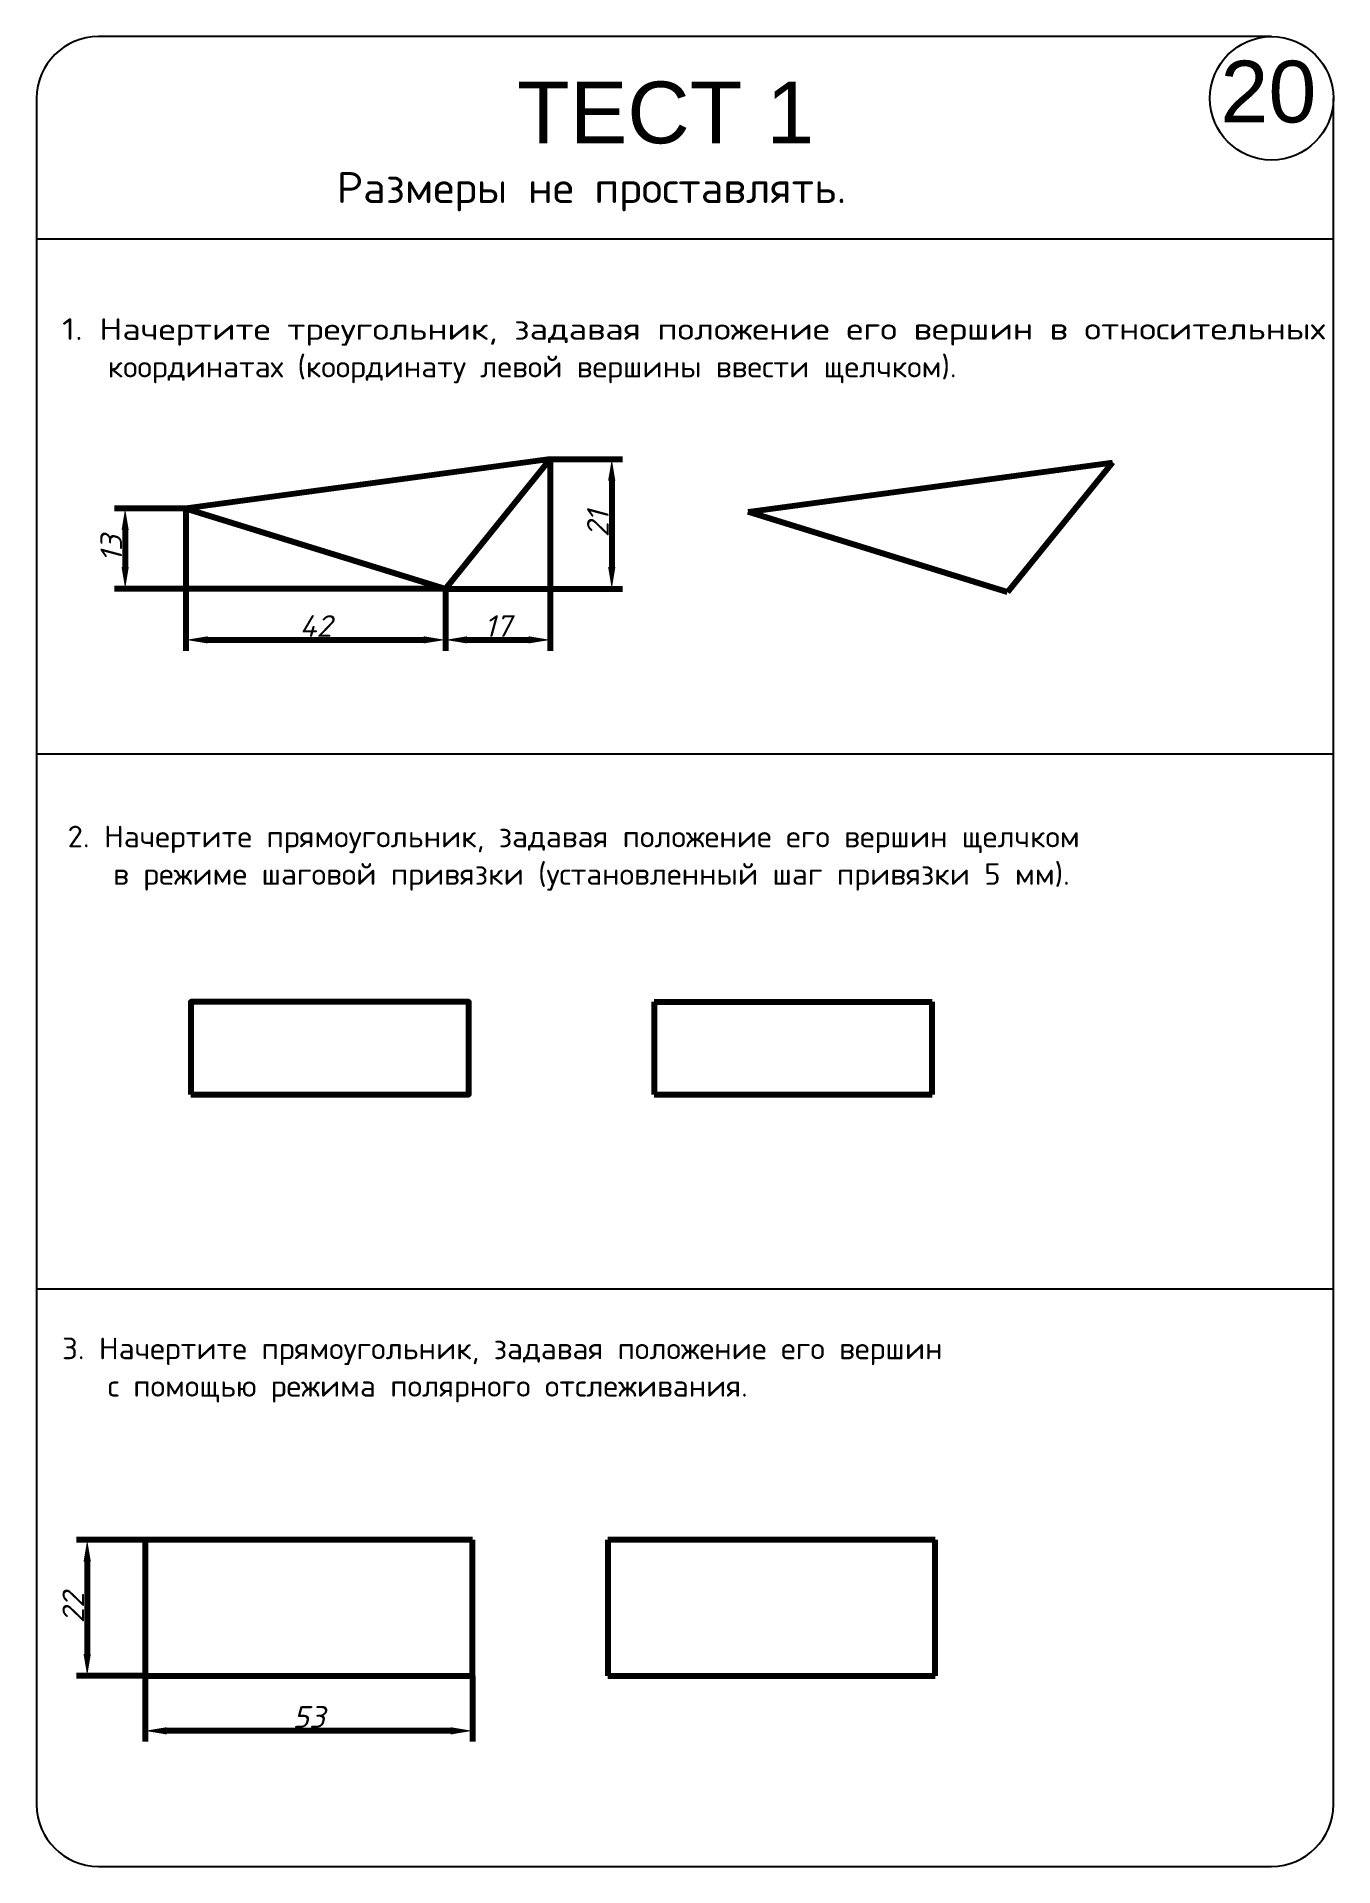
# Model space of a CAD drawing. Extents: x 0 to 210, y 0 to 296.
import ezdxf
from ezdxf.enums import TextEntityAlignment as Align

# ---------------------------------------------------------------- set-up
doc = ezdxf.new("R2010")
doc.units = 0
doc.layers.get('DEFPOINTS').update_dxf_attribs({"linetype": 'CONTINUOUS'})
doc.layers.add('OSN', color=1, linetype='CONTINUOUS', lineweight=80)
doc.layers.add('ГРАФИКА', color=1, linetype='CONTINUOUS', lineweight=80)
doc.layers.add('ЗАДАЧА', color=4, linetype='CONTINUOUS')
doc.layers.add('Комментарии', color=3, linetype='CONTINUOUS')
doc.styles.add('111', font='simplex.shx', dxfattribs={"oblique": 15})
doc.styles.add('2000', font='simplex.shx')
doc.styles.add('Задание', font='arial.ttf')
doc.dimstyles.new('razm', dxfattribs={"dimtxt": 3.5, "dimasz": 3.5, "dimexe": 1.75, "dimexo": 0, "dimgap": 0.5, "dimtad": 1, "dimtoh": 1, "dimdec": 4, "dimdsep": 46, "dimtxsty": '111', "dimcen": -3.5, "dimaunit": 1, "dimadec": 0, "dimazin": 2, "dimtfac": 1, "dimtdec": 4, "dimtmove": 1, "dimatfit": 3, "dimfxl": 1, "dimtolj": 1, "dimtzin": 0, "dimarcsym": 0})

# ---------------------------------------------------------------- blocks, each defined once
blk = doc.blocks.new('*D4')
at = {"layer": 'DEFPOINTS', "color": 0, "transparency": 16777216}
for p in [(24.19, 219.93), (66.19, 206.93), (66.19, 198.65)]:
    blk.add_point(p, dxfattribs=at)
at = {"layer": 'Комментарии', "color": 0, "lineweight": -2, "transparency": 16777216}
for p, q in [((24.19, 219.93), (24.19, 196.9)), ((66.19, 206.93), (66.19, 196.9)), ((27.69, 198.65), (62.69, 198.65))]:
    blk.add_line(p, q, dxfattribs=at)
at = {"layer": 'Комментарии', "color": 0, "transparency": 16777216}
for points in [[(27.69, 199.23), (27.69, 198.07), (24.19, 198.65)], [(62.69, 199.23), (62.69, 198.07), (66.19, 198.65)]]:
    blk.add_solid(points, dxfattribs=at)
at = {"layer": 'Комментарии', "color": 0, "transparency": 16777216, "insert": (45.19, 200.9), "char_height": 3.5, "attachment_point": 5, "style": '111'}
blk.add_mtext('\\A1;42', dxfattribs=at)
blk = doc.blocks.new('*D5')
at = {"layer": 'DEFPOINTS', "color": 0, "transparency": 16777216}
for p in [(83.19, 227.93), (66.19, 206.93), (83.19, 198.65)]:
    blk.add_point(p, dxfattribs=at)
at = {"layer": 'Комментарии', "color": 0, "lineweight": -2, "transparency": 16777216}
for p, q in [((83.19, 227.93), (83.19, 196.9)), ((66.19, 206.93), (66.19, 196.9)), ((69.69, 198.65), (79.69, 198.65))]:
    blk.add_line(p, q, dxfattribs=at)
at = {"layer": 'Комментарии', "color": 0, "transparency": 16777216}
for points in [[(69.69, 199.23), (69.69, 198.07), (66.19, 198.65)], [(79.69, 199.23), (79.69, 198.07), (83.19, 198.65)]]:
    blk.add_solid(points, dxfattribs=at)
at = {"layer": 'Комментарии', "color": 0, "transparency": 16777216, "insert": (74.69, 200.9), "char_height": 3.5, "attachment_point": 5, "style": '111'}
blk.add_mtext('\\A1;17', dxfattribs=at)
blk = doc.blocks.new('*D6')
at = {"layer": 'DEFPOINTS', "color": 0, "transparency": 16777216}
for p in [(83.19, 227.93), (66.19, 206.93), (93.14, 206.93)]:
    blk.add_point(p, dxfattribs=at)
at = {"layer": 'Комментарии', "color": 0, "lineweight": -2, "transparency": 16777216}
for p, q in [((83.19, 227.93), (94.89, 227.93)), ((93.14, 224.43), (93.14, 210.43)), ((66.19, 206.93), (94.89, 206.93))]:
    blk.add_line(p, q, dxfattribs=at)
at = {"layer": 'Комментарии', "color": 0, "transparency": 16777216}
for points in [[(92.55, 224.43), (93.72, 224.43), (93.14, 227.93)], [(92.55, 210.43), (93.72, 210.43), (93.14, 206.93)]]:
    blk.add_solid(points, dxfattribs=at)
at = {"layer": 'Комментарии', "color": 0, "transparency": 16777216, "insert": (90.89, 217.43), "char_height": 3.5, "attachment_point": 5, "rotation": 90, "style": '111'}
blk.add_mtext('\\A1;21', dxfattribs=at)
blk = doc.blocks.new('*D7')
at = {"layer": 'DEFPOINTS', "color": 0, "transparency": 16777216}
for p in [(24.19, 219.93), (14.34, 206.93), (66.19, 206.93)]:
    blk.add_point(p, dxfattribs=at)
at = {"layer": 'Комментарии', "color": 0, "lineweight": -2, "transparency": 16777216}
for p, q in [((24.19, 219.93), (12.59, 219.93)), ((14.34, 216.43), (14.34, 210.43)), ((66.19, 206.93), (12.59, 206.93))]:
    blk.add_line(p, q, dxfattribs=at)
at = {"layer": 'Комментарии', "color": 0, "transparency": 16777216}
for points in [[(13.76, 216.43), (14.92, 216.43), (14.34, 219.93)], [(13.76, 210.43), (14.92, 210.43), (14.34, 206.93)]]:
    blk.add_solid(points, dxfattribs=at)
at = {"layer": 'Комментарии', "color": 0, "transparency": 16777216, "insert": (12.09, 213.43), "char_height": 3.5, "attachment_point": 5, "rotation": 90, "style": '111'}
blk.add_mtext('\\A1;13', dxfattribs=at)
blk = doc.blocks.new('*D2')
at = {"layer": 'DEFPOINTS', "color": 0, "transparency": 16777216}
for p in [(17.57, 30.88), (70.57, 30.88), (17.57, 21.96)]:
    blk.add_point(p, dxfattribs=at)
at = {"layer": 'Комментарии', "color": 0, "lineweight": -2, "transparency": 16777216}
for p, q in [((17.57, 30.88), (17.57, 20.21)), ((70.57, 30.88), (70.57, 20.21)), ((67.07, 21.96), (21.07, 21.96))]:
    blk.add_line(p, q, dxfattribs=at)
at = {"layer": 'Комментарии', "color": 0, "transparency": 16777216}
for points in [[(21.07, 22.54), (21.07, 21.37), (17.57, 21.96)], [(67.07, 22.54), (67.07, 21.37), (70.57, 21.96)]]:
    blk.add_solid(points, dxfattribs=at)
at = {"layer": 'Комментарии', "color": 0, "transparency": 16777216, "insert": (44.07, 24.21), "char_height": 3.5, "attachment_point": 5, "style": '111'}
blk.add_mtext('\\A1;53', dxfattribs=at)
blk = doc.blocks.new('*D3')
at = {"layer": 'DEFPOINTS', "color": 0, "transparency": 16777216}
for p in [(17.57, 52.88), (8.19, 30.88), (17.57, 30.88)]:
    blk.add_point(p, dxfattribs=at)
at = {"layer": 'Комментарии', "color": 0, "lineweight": -2, "transparency": 16777216}
for p, q in [((17.57, 52.88), (6.44, 52.88)), ((8.19, 49.38), (8.19, 34.38)), ((17.57, 30.88), (6.44, 30.88))]:
    blk.add_line(p, q, dxfattribs=at)
at = {"layer": 'Комментарии', "color": 0, "transparency": 16777216}
for points in [[(7.61, 49.38), (8.78, 49.38), (8.19, 52.88)], [(7.61, 34.38), (8.78, 34.38), (8.19, 30.88)]]:
    blk.add_solid(points, dxfattribs=at)
at = {"layer": 'Комментарии', "color": 0, "transparency": 16777216, "insert": (5.94, 41.88), "char_height": 3.5, "attachment_point": 5, "rotation": 90, "style": '111'}
blk.add_mtext('\\A1;22', dxfattribs=at)
blk = doc.blocks.new('11')
at = {"layer": 'ГРАФИКА'}
for p, q in [((83.19009, 227.92508), (24.19009, 219.92508)), ((66.19009, 206.92508), (83.19009, 227.92508)), ((24.19009, 219.92508), (66.19009, 206.92508))]:
    blk.add_line(p, q, dxfattribs=at)
at = {"layer": 'Комментарии'}
for base, p1, p2, picture, middle in [((83.19009, 198.65057), (66.19009, 206.92508), (83.19009, 227.92508), '*D5', (74.69009, 200.90057)), ((66.19009, 198.65057), (24.19009, 219.92508), (66.19009, 206.92508), '*D4', (45.19009, 200.90057))]:
    dim = blk.add_linear_dim(base=base, p1=p1, p2=p2, dimstyle='razm', dxfattribs=at)
    dim.commit()
    dim.dimension.update_dxf_attribs({"geometry": picture, "text_midpoint": middle})
for base, p1, picture, middle in [((93.138, 206.92508), (83.19009, 227.92508), '*D6', (90.888, 217.42508)), ((14.34039, 206.92508), (24.19009, 219.92508), '*D7', (12.09039, 213.42508))]:
    dim = blk.add_linear_dim(base=base, p1=p1, p2=(66.19009, 206.92508), angle=90, dimstyle='razm', dxfattribs=at)
    dim.commit()
    dim.dimension.update_dxf_attribs({"geometry": picture, "text_midpoint": middle})
blk = doc.blocks.new('13')
at = {"layer": 'ГРАФИКА'}
for p, q in [((70.56796, 52.87828), (17.56796, 52.87828)), ((17.56796, 52.87828), (17.56796, 30.87828)), ((70.56796, 30.87828), (70.56796, 52.87828)), ((17.56796, 30.87828), (70.56796, 30.87828))]:
    blk.add_line(p, q, dxfattribs=at)
at = {"layer": 'Комментарии'}
dim = blk.add_linear_dim(base=(8.19221, 30.87828), p1=(17.56796, 52.87828), p2=(17.56796, 30.87828), angle=90, dimstyle='razm', dxfattribs=at)
dim.commit()
dim.dimension.update_dxf_attribs({"geometry": '*D3', "text_midpoint": (5.94221, 41.87828)})
dim = blk.add_linear_dim(base=(17.56796, 21.95706), p1=(70.56796, 30.87828), p2=(17.56796, 30.87828), dimstyle='razm', dxfattribs=at)
dim.commit()
dim.dimension.update_dxf_attribs({"geometry": '*D2', "text_midpoint": (44.06796, 24.20706)})

msp = doc.modelspace()

# ---------------------------------------------------------------- linework, layer by layer
at = {"layer": 'OSN'}
for p, q in [((115.23, 219.36), (174.23, 227.36)), ((174.23, 227.36), (157.23, 206.36)), ((157.23, 206.36), (115.23, 219.36)), ((100, 140), (145, 140)), ((100, 140), (100, 125)), ((145, 125), (145, 140)), ((100, 125), (145, 125)), ((145.5, 52.88), (92.5, 52.88)), ((92.5, 52.88), (92.5, 30.88)), ((145.5, 30.88), (145.5, 52.88)), ((92.5, 30.88), (145.5, 30.88))]:
    msp.add_line(p, q, dxfattribs=at)
at = {"layer": 'ГРАФИКА'}
msp.add_lwpolyline([(25, 125), (70, 125), (70, 140), (25, 140)], close=True, dxfattribs=at)
at = {"layer": 'ЗАДАЧА'}
for p, q in [((200, 296.36), (10, 296.36)), ((0, 286.36), (0, 10)), ((210, 10), (210, 286.36)), ((0, 263.61), (210, 263.61)), ((0, 180.18), (210, 180.18)), ((0, 93.54), (210, 93.54)), ((10, 0), (200, 0))]:
    msp.add_line(p, q, dxfattribs=at)
msp.add_circle((200, 286.36), 10, dxfattribs=at)
for centre, start, end in [((10, 286.36), 90, 180), ((10, 10), 180, 270), ((200, 10), 270, 0)]:
    msp.add_arc(centre, 10, start, end, dxfattribs=at)

# ---------------------------------------------------------------- block references
at = {"layer": 'OSN'}
for name in ['11', '13']:
    msp.add_blockref(name, (0, 0), dxfattribs=at)

# ---------------------------------------------------------------- texts
at = {"layer": 'ЗАДАЧА'}
for s, height, style, p in [('20', 10, 'Задание', (191.71, 282.45)), ('ТЕСТ 1', 10, 'Задание', (77.81, 279.07)), ('Размеры не проставлять.', 5, '2000', (48.59, 269.4)), ('координатах (координату левой вершины ввести щелчком).', 3.5, '111', (11.51, 241.16)), ('2. Начертите прямоугольник, задавая положение его вершин щелчком', 3.5, '111', (5.01, 165.05)), ('в режиме шаговой привязки (установленный шаг привязки 5 мм).', 3.5, '111', (12.4, 158.98)), ('3. Начертите прямоугольник, задавая положение его вершин ', 3.5, '111', (4.12, 82.14)), ('с помощью режима полярного отслеживания.', 3.5, '111', (11.51, 76.08))]:
    msp.add_text(s, height=height, dxfattribs=dict(at, style=style)).set_placement(p)
at = {"layer": 'ЗАДАЧА', "style": '111', "width": 0.922796}
msp.add_text('1. Начертите треугольник, задавая положение его вершин в относительных', height=3.5, rotation=0.0198, dxfattribs=at).set_placement((4.12, 247.23), (208.67, 247.3), align=Align.FIT)

doc.saveas('drawing.dxf')
